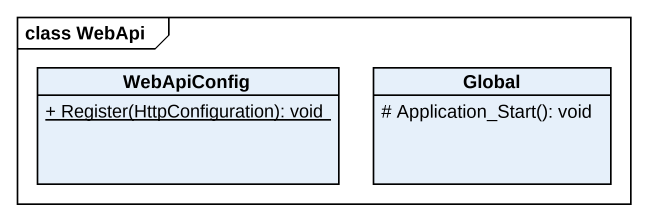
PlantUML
@startuml
mainframe class WebApi
hide circle
hide empty members
skinparam classAttributeIconSize 0
class WebApiConfig {
  {static} + Register(HttpConfiguration): void
}
class Global {
  # Application_Start(): void
}
@enduml
